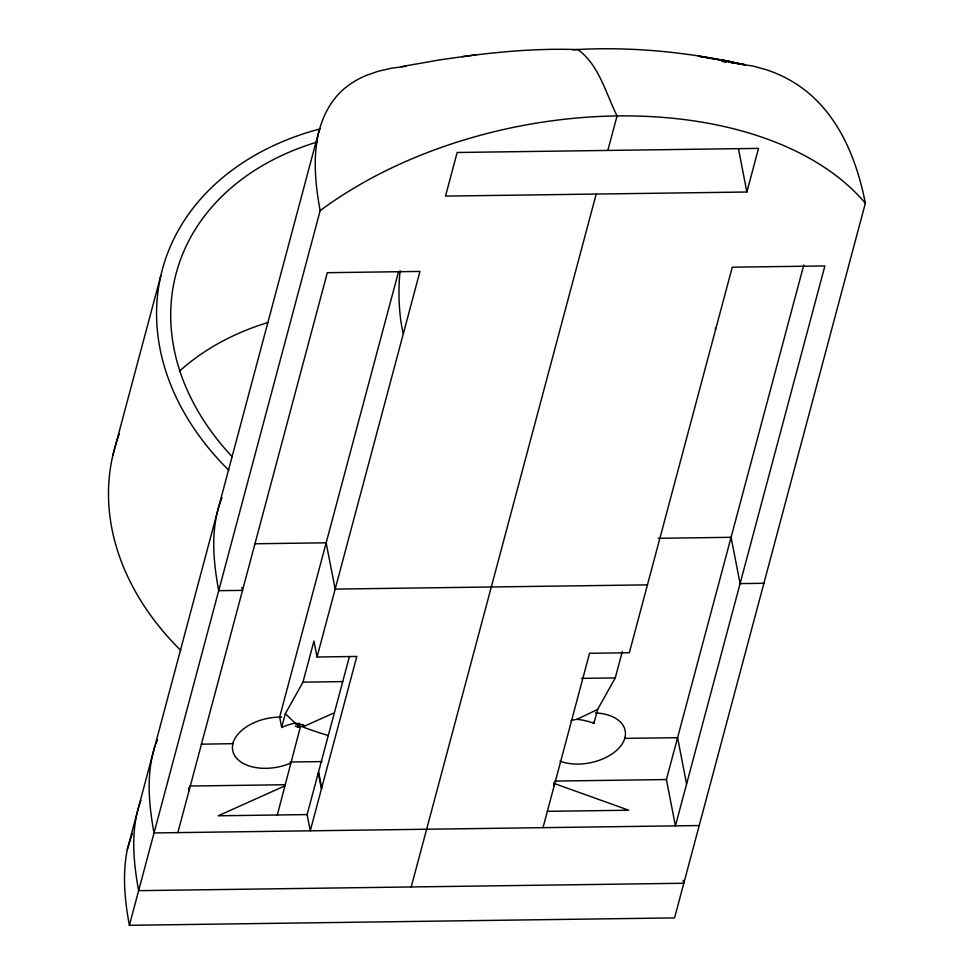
<?xml version="1.0" encoding="UTF-8"?>
<svg xmlns="http://www.w3.org/2000/svg" width="974" height="974" viewBox="0 0 974 974"><rect width="100%" height="100%" fill="white"/><g stroke="black" fill="none" stroke-linecap="round" stroke-linejoin="round"><path stroke-width="1.46" d="M319.545 128.836L127.29 849.523C122.261 874.579 124.733 900.39 129.384 925.3L674.568 917.898L865.35 203.262C856.913 159.724 838.858 114.871 801.955 87.891A103.122 78.444 14.9 0 0 766.587 69.836L753.219 66.086L731.584 62.738M349.41 656.671L307.114 814.593L310.268 830.81L356.825 656.452L317.037 657L313.945 641.075L302.975 682.153L285.345 713.699L281.656 727.493L282.375 727.176A50.295 22.305 -39.6 0 1 295.207 723.134A40.677 14.415 -5.8 0 1 305.166 725.898L333.023 713.333M542.993 827.656L589.538 653.298L629.326 652.75L732.253 267.193L824.893 265.939L675.42 825.855L666.411 779.553L803.781 265.013M624.979 737.488L624.748 738.365L677.587 737.708L686.585 784.009M321.688 788.088L318.62 772.041M112.753 455.771L160.832 275.654M129.384 925.3L320.154 210.664C312.934 171.899 309.939 125.5 338.477 94.186A103.122 78.444 14.9 0 1 366.662 75.266L378.509 71.175L391.585 68.192L405.89 66.317M177.852 832.612L327.325 272.696L419.964 271.429L317.037 657M281.705 727.481L279.635 717.095L398.463 271.977M295.171 726.129A290.459 220.952 14.9 0 0 297.898 727.201L298.981 723.122M277.273 815.153L300.296 727.176L297.898 727.201M411.223 886.961L596.198 194.057M607.837 150.434L617.053 115.93C605.828 93.394 599.144 65.051 577.911 49.613C539.279 48.176 500.429 51.549 462.102 56.687M593.105 722.964L593.945 723.256L597.622 709.462L615.264 677.916L622.313 651.496M746.875 192.012L758.527 148.389L457.159 152.48L445.508 196.103L746.875 192.012L738.572 149.241M155.207 745.329C145.99 773.648 148.718 804.134 154.038 832.94L699.235 825.538M127.29 849.523L132.245 833.671M233.151 742.748L232.896 743.686L201.168 744.185M321.444 788.964L318.352 773.039M222.011 497.641C210.019 527.129 213.062 560.123 218.712 590.682L242.526 590.366L241.942 587.371M155.779 743.99L157.459 739.96M140.926 800.372C130.163 829.215 133.268 861.004 138.625 890.662L683.821 883.26L683.176 880.362M570.959 720.468A40.677 14.415 -5.8 0 1 576.973 719.311L597.622 709.462M285.126 785.762L218.2 815.798L307.114 814.593M572.7 49.796C626.27 46.496 680.57 51.196 733.154 62.263L698.395 56.175L733.471 62.129M401.3 66.646L441.015 59.67L476.103 54.824M254.786 543.772L326.156 542.81L335.166 589.1L647.442 584.863M658.193 538.293L731.084 537.307L740.082 583.609L763.896 583.28M302.975 682.153L342.763 681.617M581.368 678.367L615.264 677.916M279.635 717.095L280.415 717.083M290.118 762.009L322.041 761.583M189.954 786.03L284.919 784.74M554.863 781.075L666.411 779.553M547.376 811.33L628.766 810.222L555.436 783.912M721.734 61.277L726.093 61.8M721.819 61.313L726.312 61.898M730.792 62.482L742.748 64.053M732.107 62.153L721.296 60.4L744.745 64.515M721.977 59.95L745.098 65.027M285.345 713.699L295.207 723.146M593.69 721.953L593.945 723.256M553.597 782.913L554.169 785.799M188.445 787.771L189.029 790.766M595.443 712.907A40.847 24.861 -11 0 1 621.156 745.402A40.847 24.861 -11 0 1 559.965 761.193M302.768 724.498A44.463 24.557 28.7 0 1 304.387 726.117M576.973 719.311A50.295 32.459 23.2 0 1 593.105 722.964M290.702 763.092A40.847 24.861 -11 0 1 232.713 750.54A40.847 24.861 -11 0 1 281.644 717.095M320.154 210.664A342.3 208.375 -11 0 1 865.35 203.262M403.358 333.656A50.928 11.469 89.2 0 1 400.144 270.565M715.634 329.419A50.928 11.469 89.2 0 1 715.306 328.153M228.829 470.296A290.459 220.952 14.9 0 1 320.47 128.787M328.299 735.504A290.459 220.952 14.9 0 1 295.706 724.254M180.75 650.401A290.459 220.952 14.9 0 1 119.339 433.88M232.396 456.916A276.141 210.055 14.9 0 1 317.366 141.997M179.301 371.301A276.141 210.055 14.9 0 1 267.838 322.552"/></g></svg>
